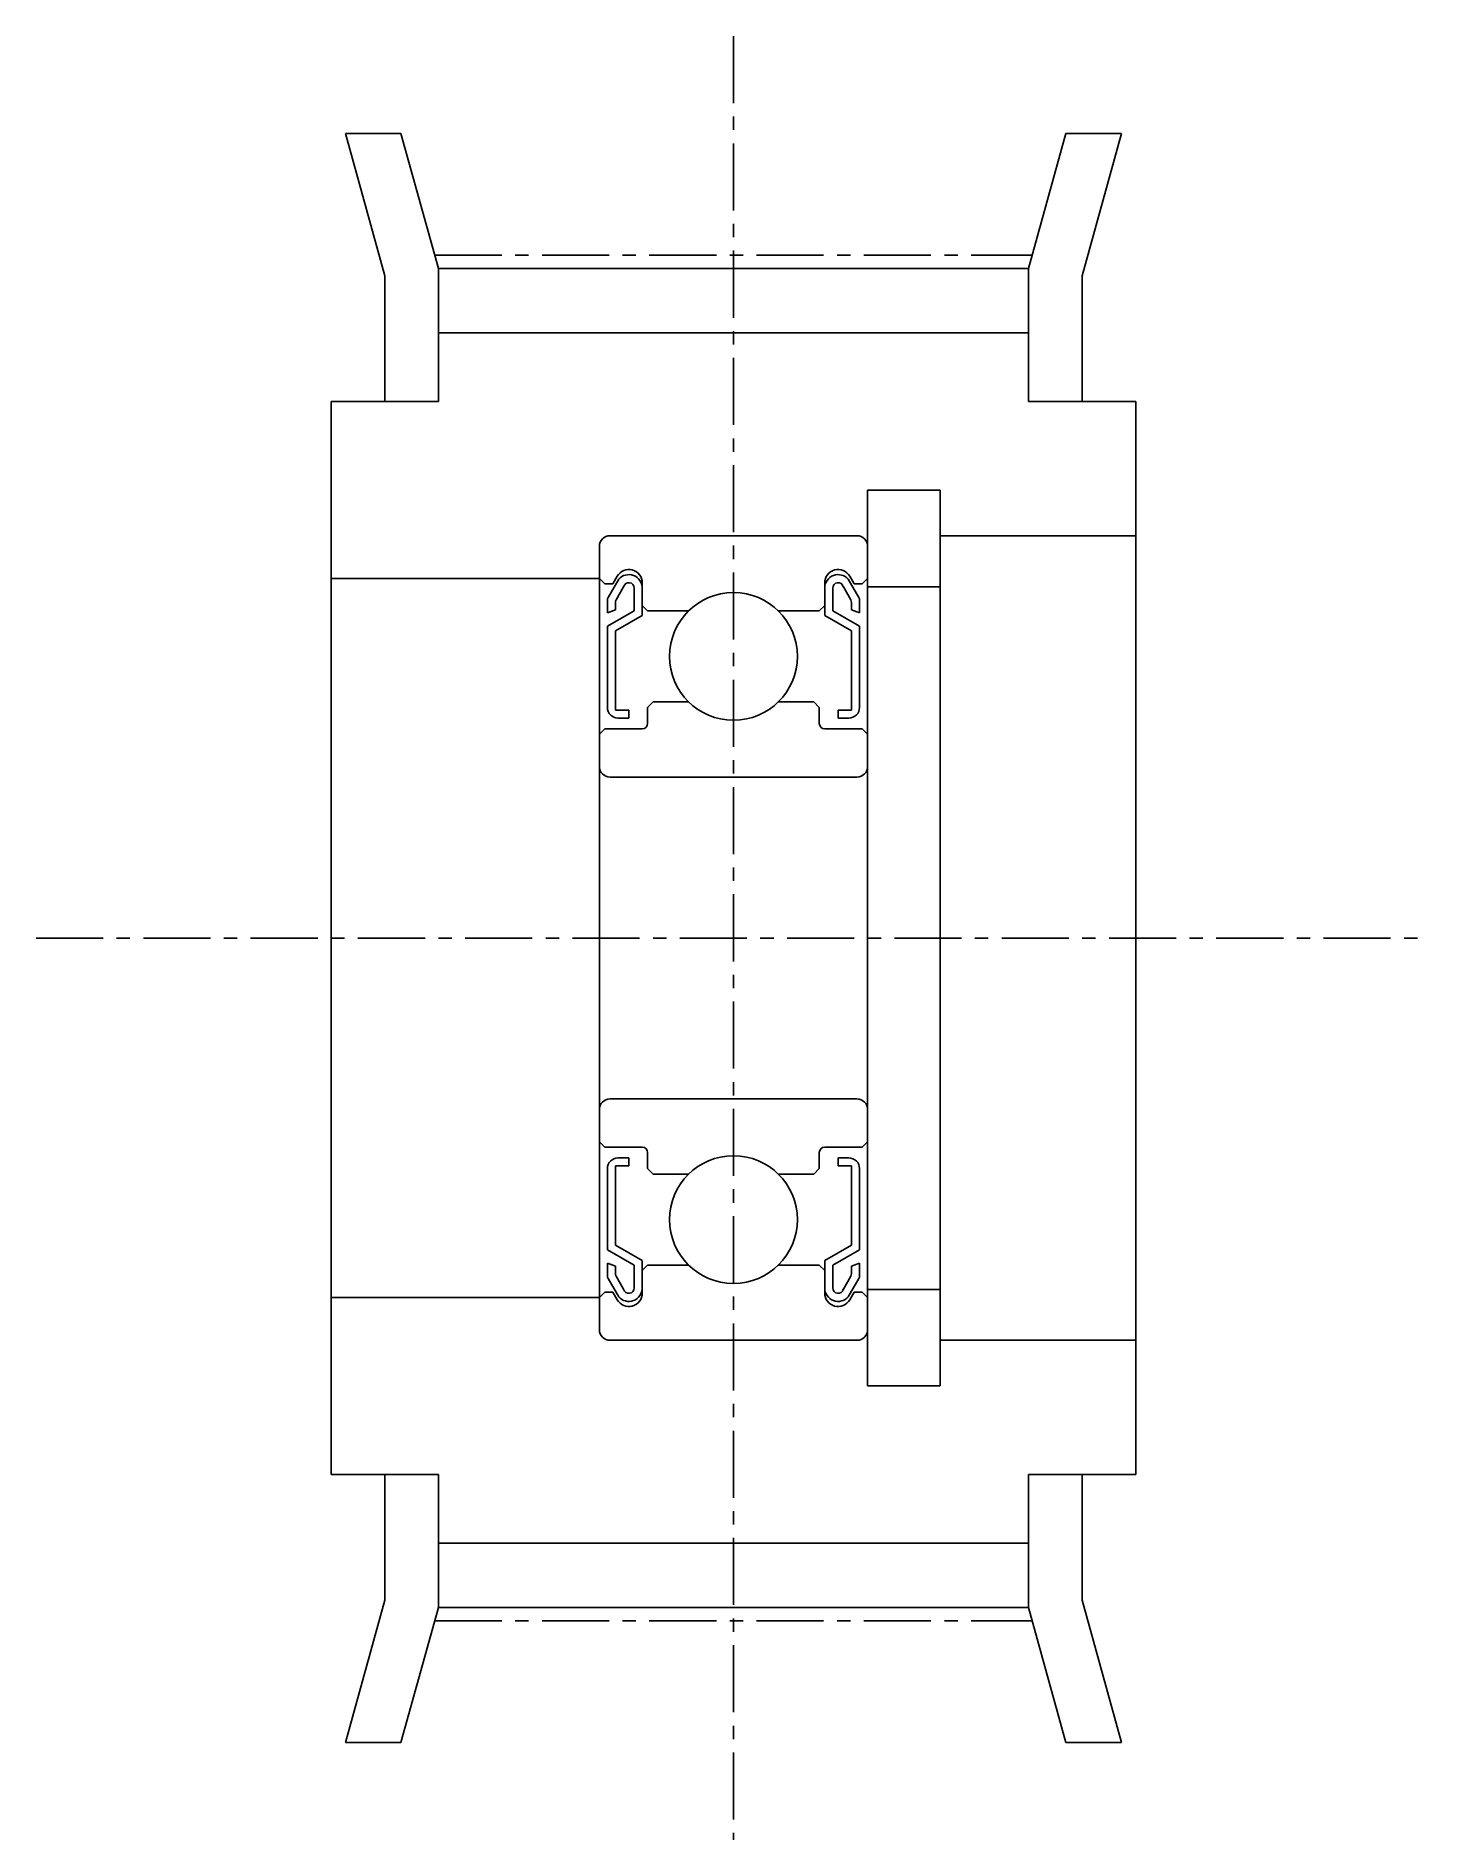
# Model space of a CAD drawing. Extents: x 68 to 212, y 69 to 172.
# Drawn here: x 186.18 to 212.18, y 138.37 to 172 of the extents above; entities outside this region: 2.
import ezdxf

# ---------------------------------------------------------------- set-up
doc = ezdxf.new("R2010")
doc.units = 0
doc.linetypes.add('CENTER', pattern=[2, 1.25, -0.25, 0.25, -0.25])
doc.layers.get('0').update_dxf_attribs({"linetype": 'CONTINUOUS'})
doc.layers.add('CENTER', color=1, linetype='CENTER')

msp = doc.modelspace()

# ---------------------------------------------------------------- linework, layer by layer
for p, q in [((191.942, 170.186), (192.977, 170.186)), ((191.942, 170.186), (192.675, 167.534)), ((192.977, 170.186), (193.675, 167.666)), ((205.373, 170.186), (204.675, 167.666)), ((206.409, 170.186), (205.373, 170.186)), ((206.409, 170.186), (205.675, 167.534)), ((192.675, 167.534), (192.675, 165.186)), ((193.675, 167.666), (204.675, 167.666)), ((193.675, 167.666), (193.675, 165.186)), ((204.675, 167.666), (204.675, 165.186)), ((205.675, 167.534), (205.675, 165.186)), ((193.675, 166.466), (204.675, 166.466)), ((191.675, 165.186), (191.675, 145.186)), ((191.675, 165.186), (193.675, 165.186)), ((206.675, 165.186), (204.675, 165.186)), ((206.675, 165.186), (206.675, 145.186)), ((201.675, 163.536), (201.675, 146.836)), ((201.675, 163.536), (201.675, 146.836)), ((201.675, 163.536), (203.025, 163.536)), ((203.025, 163.536), (203.025, 146.836)), ((196.675, 155.186), (196.675, 162.486)), ((196.875, 162.686), (201.475, 162.686)), ((201.675, 155.186), (201.675, 162.486)), ((203.025, 162.686), (206.675, 162.686)), ((191.675, 161.886), (196.675, 161.886)), ((196.775, 161.786), (196.675, 161.886)), ((196.925, 161.786), (196.775, 161.786)), ((196.839, 161.533), (197.036, 161.874)), ((197.009, 161.931), (196.925, 161.786)), ((197.475, 161.806), (197.475, 161.386)), ((200.875, 161.806), (200.875, 161.386)), ((201.512, 161.533), (201.315, 161.874)), ((201.342, 161.931), (201.425, 161.786)), ((201.425, 161.786), (201.575, 161.786)), ((201.575, 161.786), (201.675, 161.886)), ((196.825, 161.483), (196.825, 161.25)), ((196.975, 161.442), (196.975, 161.304)), ((196.989, 161.492), (197.128, 161.733)), ((197.325, 161.711), (197.325, 161.286)), ((197.475, 161.711), (197.475, 161.199)), ((200.875, 161.711), (200.875, 161.199)), ((201.025, 161.711), (201.025, 161.286)), ((201.362, 161.492), (201.223, 161.733)), ((201.375, 161.442), (201.375, 161.304)), ((201.525, 161.483), (201.525, 161.25)), ((201.675, 161.736), (203.025, 161.736)), ((196.975, 161.304), (196.825, 161.25)), ((197.325, 161.286), (196.825, 160.997)), ((197.475, 161.199), (196.975, 160.911)), ((197.575, 161.286), (197.475, 161.386)), ((198.342, 161.286), (197.575, 161.286)), ((200.009, 161.286), (200.775, 161.286)), ((200.775, 161.286), (200.875, 161.386)), ((200.875, 161.199), (201.375, 160.911)), ((201.025, 161.286), (201.525, 160.997)), ((201.375, 161.304), (201.525, 161.25)), ((196.825, 160.997), (196.825, 159.486)), ((196.975, 160.911), (196.975, 159.436)), ((201.375, 160.911), (201.375, 159.436)), ((201.525, 160.997), (201.525, 159.486)), ((197.225, 159.436), (196.975, 159.436)), ((197.225, 159.436), (197.225, 159.286)), ((197.675, 159.586), (197.575, 159.486)), ((197.575, 159.486), (197.575, 159.186)), ((198.342, 159.586), (197.675, 159.586)), ((200.009, 159.586), (200.675, 159.586)), ((200.675, 159.586), (200.775, 159.486)), ((200.775, 159.486), (200.775, 159.186)), ((201.125, 159.436), (201.375, 159.436)), ((201.125, 159.436), (201.125, 159.286)), ((196.775, 159.086), (196.675, 158.986)), ((197.475, 159.086), (196.775, 159.086)), ((197.225, 159.286), (197.025, 159.286)), ((200.875, 159.086), (201.575, 159.086)), ((201.125, 159.286), (201.325, 159.286)), ((201.575, 159.086), (201.675, 158.986)), ((196.675, 158.836), (196.676, 158.836)), ((196.875, 158.186), (201.475, 158.186)), ((196.675, 155.186), (196.675, 147.886)), ((201.675, 155.186), (201.675, 147.886)), ((196.875, 152.186), (201.475, 152.186)), ((196.775, 151.286), (196.675, 151.386)), ((201.575, 151.286), (201.675, 151.386)), ((197.475, 151.286), (196.775, 151.286)), ((197.225, 151.086), (197.025, 151.086)), ((197.225, 150.936), (197.225, 151.086)), ((197.575, 150.886), (197.575, 151.186)), ((200.775, 150.886), (200.775, 151.186)), ((200.875, 151.286), (201.575, 151.286)), ((201.125, 151.086), (201.325, 151.086)), ((201.125, 150.936), (201.125, 151.086)), ((196.825, 149.375), (196.825, 150.886)), ((196.975, 149.461), (196.975, 150.936)), ((197.225, 150.936), (196.975, 150.936)), ((197.675, 150.786), (197.575, 150.886)), ((198.342, 150.786), (197.675, 150.786)), ((200.009, 150.786), (200.675, 150.786)), ((200.675, 150.786), (200.775, 150.886)), ((201.125, 150.936), (201.375, 150.936)), ((201.375, 149.461), (201.375, 150.936)), ((201.525, 149.375), (201.525, 150.886)), ((197.325, 149.086), (196.825, 149.375)), ((197.475, 149.173), (196.975, 149.461)), ((200.875, 149.173), (201.375, 149.461)), ((201.025, 149.086), (201.525, 149.375)), ((196.825, 148.89), (196.825, 149.123)), ((196.975, 149.068), (196.825, 149.123)), ((196.975, 148.93), (196.975, 149.068)), ((197.325, 148.661), (197.325, 149.086)), ((197.475, 148.661), (197.475, 149.173)), ((197.575, 149.086), (197.475, 148.986)), ((197.475, 148.566), (197.475, 148.986)), ((198.342, 149.086), (197.575, 149.086)), ((200.009, 149.086), (200.775, 149.086)), ((200.775, 149.086), (200.875, 148.986)), ((200.875, 148.661), (200.875, 149.173)), ((200.875, 148.566), (200.875, 148.986)), ((201.025, 148.661), (201.025, 149.086)), ((201.375, 149.068), (201.525, 149.123)), ((201.375, 148.93), (201.375, 149.068)), ((201.525, 148.89), (201.525, 149.123)), ((196.839, 148.84), (197.036, 148.498)), ((196.989, 148.88), (197.128, 148.639)), ((201.362, 148.88), (201.223, 148.639)), ((201.512, 148.84), (201.315, 148.498)), ((191.675, 148.486), (196.675, 148.486)), ((196.775, 148.586), (196.675, 148.486)), ((196.925, 148.586), (196.775, 148.586)), ((197.009, 148.441), (196.925, 148.586)), ((201.342, 148.441), (201.425, 148.586)), ((201.425, 148.586), (201.575, 148.586)), ((201.575, 148.586), (201.675, 148.486)), ((201.675, 148.636), (203.025, 148.636)), ((196.875, 147.686), (201.475, 147.686)), ((203.025, 147.686), (206.675, 147.686)), ((201.675, 146.836), (203.025, 146.836)), ((191.675, 145.186), (193.675, 145.186)), ((192.675, 142.838), (192.675, 145.186)), ((193.675, 142.706), (193.675, 145.186)), ((206.675, 145.186), (204.675, 145.186)), ((204.675, 142.706), (204.675, 145.186)), ((205.675, 142.838), (205.675, 145.186)), ((193.675, 143.906), (204.675, 143.906)), ((191.942, 140.186), (192.675, 142.838)), ((192.977, 140.186), (193.675, 142.706)), ((193.675, 142.706), (204.675, 142.706)), ((205.373, 140.186), (204.675, 142.706)), ((206.409, 140.186), (205.675, 142.838)), ((191.942, 140.186), (192.977, 140.186)), ((206.409, 140.186), (205.373, 140.186))]:
    msp.add_line(p, q)
for centre in [(199.175, 160.436), (199.175, 149.936)]:
    msp.add_circle(centre, 1.191)
for centre, radius, start, end in [((196.875, 162.486), 0.2, 90, 180), ((201.475, 162.486), 0.2, 0, 90), ((197.225, 161.806), 0.25, 359.9996, 150.0002), ((197.225, 161.711), 0.25, 0, 139.1944), ((197.225, 161.711), 0.1, 0, 167.1249), ((201.125, 161.806), 0.25, 29.9998, 180.0004), ((201.125, 161.711), 0.25, 40.8056, 180), ((201.125, 161.711), 0.1, 12.8751, 180), ((196.925, 161.483), 0.1, 150.0003, 180.0006), ((197.075, 161.442), 0.1, 150.0003, 180.0006), ((201.275, 161.442), 0.1, 359.9994, 29.9997), ((201.425, 161.483), 0.1, 359.9994, 29.9997), ((197.025, 159.486), 0.2, 180.0003, 270.0003), ((201.325, 159.486), 0.2, 269.9997, 359.9997), ((197.475, 159.186), 0.1, 270.0006, 0), ((200.875, 159.186), 0.1, 180, 269.9994), ((196.875, 158.386), 0.2, 180, 270), ((201.475, 158.386), 0.2, 270, 0), ((196.875, 151.986), 0.2, 90, 180), ((201.475, 151.986), 0.2, 0, 90), ((197.025, 150.886), 0.2, 89.9997, 179.9997), ((197.475, 151.186), 0.1, 0, 89.9994), ((200.875, 151.186), 0.1, 90.0006, 180), ((201.325, 150.886), 0.2, 0.0003, 90.0003), ((196.925, 148.89), 0.1, 179.9994, 209.9997), ((197.075, 148.93), 0.1, 179.9994, 209.9997), ((197.225, 148.661), 0.25, 220.8056, 0), ((197.225, 148.661), 0.1, 192.8751, 0), ((201.125, 148.661), 0.25, 180, 319.1944), ((201.125, 148.661), 0.1, 180, 347.1249), ((201.275, 148.93), 0.1, 330.0003, 0.0006), ((201.425, 148.89), 0.1, 330.0003, 0.0006), ((197.225, 148.566), 0.25, 209.9998, 0.0004), ((201.125, 148.566), 0.25, 179.9996, 330.0002), ((196.875, 147.886), 0.2, 180, 270), ((201.475, 147.886), 0.2, 270, 0)]:
    msp.add_arc(centre, radius, start, end)
at = {"layer": 'CENTER', "color": 1, "linetype": 'CENTER'}
for p, q in [((199.175, 172.001), (199.175, 138.371)), ((193.606, 167.916), (204.745, 167.916)), ((186.175, 155.186), (212.175, 155.186)), ((193.606, 142.456), (204.745, 142.456))]:
    msp.add_line(p, q, dxfattribs=at)

# ---------------------------------------------------------------- texts
for p in [(67.776, 83.806), (67.776, 68.806)]:
    msp.add_text('AHTF40S2M100', height=4).set_placement(p)

doc.saveas('drawing.dxf')
